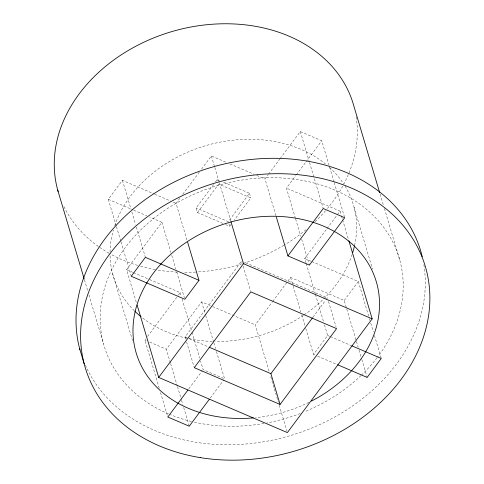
<?xml version="1.0" encoding="UTF-8"?>
<svg xmlns="http://www.w3.org/2000/svg" width="484" height="484" viewBox="0 0 484 484"><rect width="100%" height="100%" fill="white"/><g stroke="black" fill="none" stroke-linecap="round" stroke-linejoin="round"><path stroke-width="0.36" stroke-dasharray="2.42 1.81" d="M116.227 225.925L108.295 199.311L122.422 180.363L154.045 193.915M136.282 302.222L126.584 269.679L161.91 222.295L149.538 216.995M186.975 240.028L176.037 203.347L180.066 197.944M182.746 194.35L199.293 172.159M201.525 169.158L211.363 155.963L227.177 162.739M222.809 223.396L197.484 212.536L196.111 207.92L213.698 184.331M215.501 181.911L217.304 179.491L219.355 180.375M197.484 212.536L218.683 184.108L250.851 197.902L234.165 220.281M223.463 182.129L249.472 193.279L228.279 221.708L196.111 207.92M159.242 388.235L144.873 340.04L145.769 338.842M147.553 336.447L177.961 295.663M178.408 295.058L180.199 292.663L148.582 279.105M225.55 224.57L229.652 226.331L231.007 224.516M275.916 215.634L264.978 178.947L268.112 174.748M268.559 174.149L279.74 159.157M280.182 158.558L300.304 131.569L321.751 140.759L329.471 166.653M170.392 362.903L166.321 349.236L201.647 301.859L211.956 306.275M295.434 218.351L286.425 188.143L295.815 175.547M296.262 174.948L305.652 162.352M306.1 161.753L321.751 140.759M185.741 339.03L185.106 336.882L241.625 261.076L242.054 262.503M188.833 388.821L202.245 370.829M269.056 371.119L255.262 324.843L272.25 302.052M272.698 301.447L290.588 277.459L344.203 300.443L346.562 308.356M306.003 262.824L304.714 258.504L326.627 229.12M327.075 228.521L336.912 215.326M337.36 214.727L340.04 211.127L286.425 188.143M210.28 398.011L223.693 380.019M312.979 317.201L325.605 300.268M326.059 299.663L327.408 297.848L243.676 261.953M344.203 300.443L358.329 281.488L311.587 261.451M314.902 355.014L313.529 354.421L327.662 335.472L324.443 324.679M229.924 163.919L253.985 174.234M256.732 175.414L264.978 178.947M154.729 194.211L170.537 200.987M173.29 202.167L176.037 203.347M304.714 258.504L310.903 261.16M108.295 199.311L133.04 209.923M133.729 210.213L146.785 215.816M327.662 335.472L329.725 336.356M330.409 336.652L351.033 345.491M126.584 269.679L132.767 272.329M133.457 272.625L147.892 278.814M212.645 306.572L255.262 324.843M317.655 356.194L336.9 364.44M185.106 336.882L188.524 338.352M189.208 338.643L208.374 346.859M144.873 340.04L146.259 340.639M149.713 342.121L166.321 349.236M380.109 194.102L383.34 204.944M384.417 208.556L399.717 259.866M354.064 207.279L372.505 269.14M329.689 167.373L333.972 181.76M334.19 182.48L344.699 217.721M340.04 211.127L341.335 215.465M341.553 216.191L342.412 219.083M342.63 219.803L348.45 239.326M358.329 281.488L369.268 318.176M369.48 318.896L369.909 320.335M370.768 323.209L373.339 331.842M374.416 335.436L381.277 358.456M300.304 131.569L309.312 161.777M309.524 162.497L323.251 208.531M346.774 309.076L356.212 340.724M356.424 341.444L358.142 347.197M358.995 350.077L361.572 358.704M361.784 359.424L367.144 377.405M328.479 301.429L336.162 327.202M295.645 219.071L300.794 236.331M301.653 239.211L309.373 265.105M306.215 263.544L315.223 293.752M315.435 294.472L323.584 321.806M290.588 277.459L292.947 285.372M293.159 286.092L300.879 311.986M301.738 314.86L304.95 325.653M305.809 328.527L313.529 354.421M249.472 193.279L250.851 197.902M211.363 155.963L214.6 166.811M214.817 167.537L219.125 181.996M219.343 182.722L230.765 221.049M217.304 179.491L217.697 180.81M243.119 266.085L250.591 291.144M228.865 223.693L229.652 226.331M270.78 376.909L278.324 402.216M279.189 405.108L286.952 431.141M201.647 301.859L205.506 314.806M205.718 315.52L213.65 342.134M213.868 342.853L215.58 348.607M216.439 351.487L224.588 378.821L203.141 369.625L200.57 360.997M161.91 222.295L170.912 252.509M171.772 255.383L175.849 269.05M176.702 271.929L184.422 297.823M180.199 292.663L181.27 296.256M182.129 299.136L191.779 331.504M191.991 332.224L199.71 358.118M186.6 341.898L194.284 367.671M122.422 180.363L131.001 209.13M131.86 212.01L135.502 224.237M136.361 227.111L145.369 257.325M170.61 363.623L177.253 385.923M177.471 386.637L181.331 399.584M181.542 400.304L182.831 404.624M183.69 407.498L189.262 426.198M116.444 226.645L120.728 241.032M120.946 241.752L131.237 276.279M160.525 392.554L167.815 417.008M112.56 273.527L133.148 342.575M84.446 279.764L87.894 291.326M88.971 294.944L103.618 344.082M356.151 116.747A153.93 121.296 -16.6 0 1 327.456 208.447M325.532 210.715A153.93 121.296 -16.6 0 1 315.12 221.642M306.076 229.664A153.93 121.296 -16.6 0 1 284.562 244.862M283.908 245.255A153.93 121.296 -16.6 0 1 243.035 263.49M242.327 263.713A153.93 121.296 -16.6 0 1 196.389 272.032M195.633 272.075A153.93 121.296 -16.6 0 1 184.253 272.317M177.447 272.123A153.93 121.296 -16.6 0 1 155.987 269.751M155.243 269.618A153.93 121.296 -16.6 0 1 140.548 266.248M137.68 265.413A153.93 121.296 -16.6 0 1 109.614 253.568M108.954 253.192A153.93 121.296 -16.6 0 1 98.93 246.858M98.337 246.435A153.93 121.296 -16.6 0 1 63.368 205.391M168.414 413.838A153.93 121.296 -16.6 0 1 125.332 247.469A153.93 121.296 -16.6 0 1 335.745 190.46A153.93 121.296 -16.6 0 1 377.459 357.204M377.018 357.779A153.93 121.296 -16.6 0 1 361.56 375.039M361.01 375.566A153.93 121.296 -16.6 0 1 304.394 411.848M300.213 413.499A153.93 121.296 -16.6 0 1 266.98 422.919M263.98 423.464A153.93 121.296 -16.6 0 1 194.459 422.199M191.519 421.51A153.93 121.296 -16.6 0 1 169.811 414.431M308.877 402.385A125.229 98.682 -16.6 0 1 255.552 417.686M345.11 186.195A125.229 98.682 -16.6 0 1 354.699 244.88M352.116 254.433A125.229 98.682 -16.6 0 1 304.019 314.951M303.395 315.368A125.229 98.682 -16.6 0 1 215.374 341.498M212.325 341.432A125.229 98.682 -16.6 0 1 187.653 338.407M186.903 338.243A125.229 98.682 -16.6 0 1 141.715 317.298M134.383 310.813A125.229 98.682 -16.6 0 1 110.068 255.909M110.049 252.158A125.229 98.682 -16.6 0 1 113.389 230.027M114.75 225.641A125.229 98.682 -16.6 0 1 205.869 145.611A125.229 98.682 -16.6 0 1 325.472 163.949M329.495 167.397A125.229 98.682 -16.6 0 1 343.519 183.684M423.863 264.821A177.41 139.797 -16.6 0 1 289.952 435.703A177.41 139.797 -16.6 0 1 85.19 364.688"/><path stroke-width="0.73" d="M198.984 280.309L184.852 299.263L131.237 276.279L145.369 257.325L198.984 280.309L187.617 242.188M348.879 240.778L372.166 318.877L287.381 432.587L158.704 377.429L243.488 263.713L230.983 221.769M187.937 390.019L167.815 417.008L189.262 426.198L209.384 399.209M287.926 255.909L323.251 208.531L344.699 217.721L309.373 265.105L287.926 255.909L276.346 217.068M280.067 404.442L194.284 367.671L250.803 291.858L336.586 328.636L280.067 404.442L270.889 373.66L312.525 317.806M243.488 263.713L372.166 318.877M351.717 345.782L381.277 358.456L367.144 377.405L337.59 364.736M209.058 347.155L270.889 373.66M379.68 192.656L353.828 105.935A153.93 121.296 -16.6 0 0 172.6 31.369A153.93 121.296 -16.6 0 0 58.134 191.561M137.147 305.114L158.704 377.429M57.729 190.151L84.228 279.044M79.588 348.462L84.18 363.853M253.356 417.892A125.229 98.682 -16.6 0 1 141.975 292.009A125.229 98.682 -16.6 0 1 339.865 234.746A125.229 98.682 -16.6 0 1 311.496 401.067M354.542 245.618A125.229 98.682 -16.6 0 1 352.806 252.243M141.153 316.851A125.229 98.682 -16.6 0 1 134.927 311.339M79.969 349.89A177.41 139.797 -16.6 0 1 215.931 166.079A177.41 139.797 -16.6 0 1 422.254 256.768M200.176 457.598A177.41 139.797 -16.6 0 0 426.307 270.005A177.41 139.797 -16.6 0 0 139.247 223.191A177.41 139.797 -16.6 0 0 200.176 457.598"/></g></svg>
